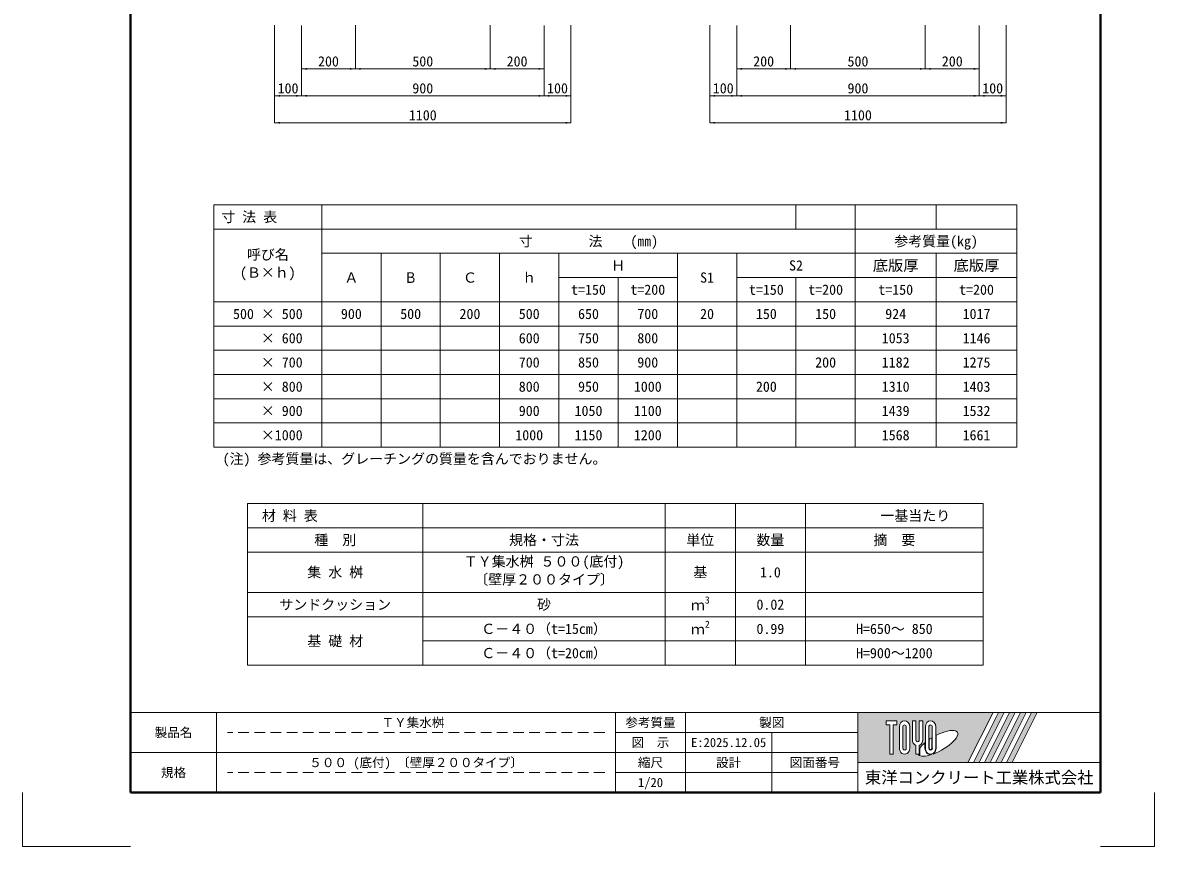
# Model space of a CAD drawing. Units: millimetres at full size. Extents: x 77366 to 106166, y -28085 to 6898.
# Drawn here: x 84066 to 88266, y -325 to 2733 of the extents above; entities that cross this region are included whole.
import ezdxf
from ezdxf.enums import TextEntityAlignment as Align

# ---------------------------------------------------------------- set-up
doc = ezdxf.new("R2010")
doc.units = ezdxf.units.MM
doc.header["$LTSCALE"] = 50
doc.linetypes.add('USER2', pattern=[1.2, 0.8, -0.4])
for name, color, linetype, lineweight in [('Defpoints_2', 8, 'Continuous', 0), ('図枠', 7, 'Continuous', 5), ('寸法・材料表', 7, 'Continuous', 13), ('寸法線', 7, 'Continuous', 13), ('補助線', 8, 'Continuous', 13)]:
    doc.layers.add(name, color=color, linetype=linetype, lineweight=lineweight)
doc.styles.add('ＭＳ ゴシック', font='')
doc.styles.add('ＭＳ Ｐゴシック', font='')
doc.styles.get('ＭＳ ゴシック').set_extended_font_data('MS Gothic')
doc.styles.get('ＭＳ Ｐゴシック').set_extended_font_data('MS PGothic')

# ---------------------------------------------------------------- blocks, each defined once
blk = doc.blocks.new('filled_arrow')
at = {"color": 0, "linetype": 'Continuous', "lineweight": -2}
blk.add_solid([(7.5, 1.25), (0, 0), (7.5, -1.25)], dxfattribs=at)

msp = doc.modelspace()

# ---------------------------------------------------------------- hatches: boundary and pattern name
at = {"layer": '図枠'}
h = msp.add_hatch(color=256, dxfattribs=at)
h.paths.add_polyline_path([(87165.8, 171.64), (87165.8, -13.98), (87574.17, -13.98), (87666.98, 171.64)])
edge = h.paths.add_edge_path(flags=16)
edge.add_ellipse((87462.3, 57.38), major_axis=(72.73, 40.71), ratio=0.3471473, start_angle=-144.31122, end_angle=72.1899, ccw=False)
edge.add_ellipse((87435.37, 39.8), major_axis=(0, 24.75), ratio=0.8463542, start_angle=-160.70346, end_angle=-90)
edge.add_line((87456.32, 39.8), (87456.32, 86.98))
edge = h.paths.add_edge_path(flags=16)
edge.add_ellipse((87435.37, 117.86), major_axis=(0, 22.85), ratio=0.8463541, start_angle=-90, end_angle=90, ccw=False)
edge.add_line((87454.7, 117.86), (87454.7, 39.8))
edge.add_ellipse((87435.37, 39.8), major_axis=(0, 22.85), ratio=0.8463541, start_angle=90, end_angle=-90, ccw=False)
edge.add_line((87416.03, 39.8), (87416.03, 117.86))
edge = h.paths.add_edge_path(flags=16)
edge.add_line((87441.81, 117.86), (87441.81, 39.8))
edge.add_ellipse((87435.37, 39.8), major_axis=(0, 7.62), ratio=0.8463541, start_angle=90, end_angle=-90, ccw=False)
edge.add_line((87428.92, 39.8), (87428.92, 117.86))
edge.add_ellipse((87435.37, 117.86), major_axis=(0, 7.62), ratio=0.8463541, start_angle=-90, end_angle=90, ccw=False)
edge = h.paths.add_edge_path(flags=16)
edge.add_line((87440.2, 77.96), (87440.2, 39.8))
edge.add_ellipse((87435.37, 39.8), major_axis=(0, 5.71), ratio=0.8463542, start_angle=90, end_angle=-90, ccw=False)
edge.add_line((87430.53, 39.8), (87430.53, 71.72))
edge.add_ellipse((87462.3, 57.38), major_axis=(72.73, 40.71), ratio=0.3471473, start_angle=107.79174, end_angle=126.47132, ccw=False)
edge = h.paths.add_edge_path(flags=16)
edge.add_line((87406.36, 140.71), (87406.36, 70.74))
edge.add_ellipse((87387.03, 70.74), major_axis=(0, 22.85), ratio=0.8463541, start_angle=-163.34117, end_angle=-90, ccw=False)
edge.add_line((87393.47, 49.2), (87393.47, 16.96))
edge.add_line((87393.47, 16.96), (87380.58, 16.96))
edge.add_line((87380.58, 16.96), (87380.58, 49.2))
edge.add_ellipse((87387.03, 70.74), major_axis=(0, 22.85), ratio=0.8463541, start_angle=90, end_angle=163.34117, ccw=False)
edge.add_line((87367.69, 70.74), (87367.69, 140.71))
edge.add_line((87367.69, 140.71), (87380.58, 140.71))
edge.add_line((87380.58, 140.71), (87380.58, 70.74))
edge.add_ellipse((87387.03, 70.74), major_axis=(0, 7.62), ratio=0.8463541, start_angle=90, end_angle=-90)
edge.add_line((87393.47, 70.74), (87393.47, 140.71))
edge.add_line((87393.47, 140.71), (87406.36, 140.71))
edge = h.paths.add_edge_path(flags=16)
edge.add_line((87414.42, 59.51), (87414.42, 39.8))
edge.add_ellipse((87435.37, 39.8), major_axis=(0, 24.75), ratio=0.8463542, start_angle=90, end_angle=-171.54427)
edge.add_ellipse((87462.3, 57.38), major_axis=(72.73, 40.71), ratio=0.3471473, start_angle=-178.64954, end_angle=-148.29244, ccw=False)
edge.add_line((87390.7, 15.05), (87395.09, 15.05))
edge.add_line((87395.09, 15.05), (87395.09, 39.19))
edge.add_ellipse((87462.3, 57.38), major_axis=(72.73, 40.71), ratio=0.3471473, start_angle=148.21912, end_angle=165.90812, ccw=False)
edge = h.paths.add_edge_path(flags=16)
edge.add_ellipse((87338.69, 117.86), major_axis=(0, 22.85), ratio=0.8463541, start_angle=-90, end_angle=90, ccw=False)
edge.add_line((87358.02, 117.86), (87358.02, 39.8))
edge.add_ellipse((87338.69, 39.8), major_axis=(0, 22.85), ratio=0.8463541, start_angle=90, end_angle=-90, ccw=False)
edge.add_line((87319.35, 39.8), (87319.35, 117.86))
edge = h.paths.add_edge_path(flags=16)
edge.add_line((87345.13, 117.86), (87345.13, 39.8))
edge.add_ellipse((87338.69, 39.8), major_axis=(0, 7.62), ratio=0.8463541, start_angle=90, end_angle=-90, ccw=False)
edge.add_line((87332.24, 39.8), (87332.24, 117.86))
edge.add_ellipse((87338.69, 117.86), major_axis=(0, 7.62), ratio=0.8463541, start_angle=-90, end_angle=90, ccw=False)
h.paths.add_polyline_path([(87309.68, 140.71), (87309.68, 125.48), (87296.79, 125.48), (87296.79, 16.96), (87283.9, 16.96), (87283.9, 125.48), (87271.01, 125.48), (87271.01, 140.71)], flags=16)
for points in [[(87594.59, -13.98), (87615.01, -13.98), (87707.82, 171.64), (87687.4, 171.64)], [(87748.66, 171.64), (87728.24, 171.64), (87635.43, -13.98), (87655.85, -13.98)], [(87789.5, 171.64), (87769.08, 171.64), (87676.27, -13.98), (87696.68, -13.98)], [(87830.33, 171.64), (87809.92, 171.64), (87717.1, -13.98), (87737.52, -13.98)]]:
    msp.add_hatch(color=256, dxfattribs=at).paths.add_polyline_path(points)

# ---------------------------------------------------------------- linework, layer by layer
at = {"layer": 'Defpoints_2'}
for p, q in [((84775.8, 2056.55), (87755.8, 2056.55)), ((84775.8, 2056.55), (84775.8, 1966.55)), ((85175.8, 2056.55), (85175.8, 1966.55)), ((86935.8, 2056.55), (86935.8, 1966.55)), ((87155.8, 2056.55), (87155.8, 1966.55)), ((87455.8, 2056.55), (87455.8, 1966.55)), ((87755.8, 2056.55), (87755.8, 1966.55)), ((87155.8, 1786.55), (87755.8, 1786.55)), ((85175.8, 1606.55), (85835.8, 1606.55)), ((86495.8, 1606.55), (87155.8, 1606.55)), ((85175.8, 1516.55), (85835.8, 1516.55)), ((86495.8, 1516.55), (86935.8, 1516.55)), ((85175.8, 1426.55), (85835.8, 1426.55)), ((86495.8, 1426.55), (86715.8, 1426.55)), ((86935.8, 1426.55), (87155.8, 1426.55)), ((85175.8, 1336.55), (85835.8, 1336.55)), ((86495.8, 1336.55), (87155.8, 1336.55)), ((85175.8, 1246.55), (85835.8, 1246.55)), ((86495.8, 1246.55), (87155.8, 1246.55)), ((84900.8, 947.31), (87630.8, 947.31)), ((84900.8, 947.31), (84900.8, 857.31)), ((85550.8, 947.31), (85550.8, 857.31)), ((86450.8, 947.31), (86450.8, 857.31)), ((86710.8, 947.31), (86710.8, 857.31)), ((86970.8, 947.31), (86970.8, 857.31)), ((87630.8, 947.31), (87630.8, 857.31)), ((86450.8, 437.31), (86970.8, 437.31))]:
    msp.add_line(p, q, dxfattribs=at)
at = {"layer": 'Defpoints_2', "color": 7, "lineweight": 13}
for p, q in [((84065.8, -125.36), (84065.8, -325.36)), ((88265.8, -125.36), (88265.8, -325.36)), ((84465.8, -325.36), (84065.8, -325.36)), ((88065.8, -325.36), (88265.8, -325.36))]:
    msp.add_line(p, q, dxfattribs=at)
at = {"layer": '図枠', "lineweight": 40}
for p, q in [((84465.8, 5414.64), (84465.8, -125.36)), ((88065.8, 5414.64), (88065.8, -125.36)), ((84465.8, -125.36), (88065.8, -125.36))]:
    msp.add_line(p, q, dxfattribs=at)
at = {"layer": '図枠', "lineweight": 13}
for p, q in [((88065.8, 171.64), (84465.8, 171.64)), ((84785.8, -125.36), (84785.8, 171.64)), ((86265.8, -125.36), (86265.8, 171.64)), ((86525.8, -125.36), (86525.8, 171.64)), ((87165.8, -125.36), (87165.8, 171.64)), ((87165.8, 97.39), (86265.8, 97.39)), ((86845.8, -125.36), (86845.8, 97.39)), ((87165.8, 23.14), (84465.8, 23.14)), ((87165.8, -51.11), (86265.8, -51.11))]:
    msp.add_line(p, q, dxfattribs=at)
at = {"layer": '図枠'}
for p, q in [((87165.8, 171.64), (87666.98, 171.64)), ((87666.98, 171.64), (87574.17, -13.98)), ((87687.4, 171.64), (87594.59, -13.98)), ((87707.82, 171.64), (87615.01, -13.98)), ((87728.24, 171.64), (87635.43, -13.98)), ((87748.66, 171.64), (87655.85, -13.98)), ((87769.08, 171.64), (87676.27, -13.98)), ((87687.4, 171.64), (87707.82, 171.64)), ((87789.5, 171.64), (87696.68, -13.98)), ((87809.92, 171.64), (87717.1, -13.98)), ((87728.24, 171.64), (87748.66, 171.64)), ((87830.33, 171.64), (87737.52, -13.98)), ((87769.08, 171.64), (87789.5, 171.64)), ((87809.92, 171.64), (87830.33, 171.64)), ((87271.01, 140.71), (87271.01, 125.48)), ((87271.01, 140.71), (87309.68, 140.71)), ((87309.68, 140.71), (87309.68, 125.48)), ((87367.69, 140.71), (87380.58, 140.71)), ((87367.69, 70.74), (87367.69, 140.71)), ((87380.58, 140.71), (87380.58, 70.74)), ((87393.47, 140.71), (87406.36, 140.71)), ((87393.47, 70.74), (87393.47, 140.71)), ((87406.36, 140.71), (87406.36, 70.74)), ((87283.9, 125.48), (87271.01, 125.48)), ((87283.9, 125.48), (87283.9, 16.96)), ((87296.79, 125.48), (87296.79, 16.96)), ((87309.68, 125.48), (87296.79, 125.48)), ((87319.35, 117.86), (87319.35, 39.8)), ((87332.24, 39.8), (87332.24, 117.86)), ((87345.13, 117.86), (87345.13, 39.8)), ((87358.02, 39.8), (87358.02, 117.86)), ((87416.03, 117.86), (87416.03, 39.8)), ((87428.92, 39.8), (87428.92, 117.86)), ((87441.81, 117.86), (87441.81, 39.8)), ((87454.7, 39.8), (87454.7, 117.86)), ((87456.32, 39.8), (87456.32, 86.98)), ((87380.58, 49.2), (87380.58, 16.96)), ((87393.47, 49.2), (87393.47, 16.96)), ((87414.42, 59.51), (87414.42, 39.8)), ((87430.53, 39.8), (87430.53, 71.72)), ((87440.2, 77.96), (87440.2, 39.8)), ((87296.79, 16.96), (87283.9, 16.96)), ((87393.47, 16.96), (87380.58, 16.96)), ((87390.7, 15.05), (87395.09, 15.05)), ((87395.09, 39.19), (87395.09, 15.05)), ((87165.8, -13.98), (87574.17, -13.98)), ((87594.59, -13.98), (87615.01, -13.98)), ((87635.43, -13.98), (87655.85, -13.98)), ((87676.27, -13.98), (87696.68, -13.98)), ((87717.1, -13.98), (87737.52, -13.98))]:
    msp.add_line(p, q, dxfattribs=at)
at = {"layer": '図枠', "linetype": 'USER2', "lineweight": 9}
for p, q in [((86225.8, 97.39), (84825.8, 97.39)), ((86225.8, -51.11), (84825.8, -51.11))]:
    msp.add_line(p, q, dxfattribs=at)
at = {"layer": '図枠'}
for centre, major_axis, ratio, start_param, end_param in [((87338.69, 117.86), (0, 22.85), 0.846354, 4.712389, 7.8539816), ((87435.37, 117.86), (0, 22.85), 0.846354, 4.712389, 7.8539816), ((87338.69, 117.86), (0, 7.62), 0.846354, 4.712389, 7.8539816), ((87435.37, 117.86), (0, 7.62), 0.846354, 4.712389, 7.8539816), ((87462.3, 57.38), (72.73, 40.71), 0.347147, 4.2621853, 7.7429163), ((87387.03, 70.74), (0, 22.85), 0.846354, 1.5707963, 2.8017557), ((87387.03, 70.74), (0, 7.62), 0.846354, 1.5707963, 4.712389), ((87387.03, 70.74), (0, 22.85), 0.846354, 3.4814296, 4.712389), ((87462.3, 57.38), (72.73, 40.71), 0.347147, 2.0815197, 2.5155126), ((87462.3, 57.38), (72.73, 40.71), 0.347147, 1.6817405, 1.8219833), ((87338.69, 39.8), (0, 22.85), 0.846354, 1.5707963, 4.712389), ((87338.69, 39.8), (0, 7.62), 0.846354, 1.5707963, 4.712389), ((87462.3, 57.38), (72.73, 40.71), 0.347147, 3.2093975, 4.2004451), ((87435.37, 39.8), (0, 24.75), 0.846354, 1.5707963, 3.3154679), ((87435.37, 39.8), (0, 22.85), 0.846354, 1.5707963, 4.712389), ((87435.37, 39.8), (0, 7.62), 0.846354, 1.5707963, 4.712389), ((87435.37, 39.8), (0, 5.71), 0.846354, 1.5707963, 4.712389), ((87435.37, 39.8), (0, 24.75), 0.846354, 3.5338438, 4.712389)]:
    msp.add_ellipse(centre, major_axis=major_axis, ratio=ratio, start_param=start_param, end_param=end_param, dxfattribs=at)
at = {"layer": '寸法・材料表'}
for p, q in [((84775.8, 1966.55), (87755.8, 1966.55)), ((84775.8, 1966.55), (84775.8, 1156.55)), ((85175.8, 1966.55), (85175.8, 1156.55)), ((87155.8, 1966.55), (87155.8, 1156.55)), ((87755.8, 1966.55), (87755.8, 1156.55)), ((85175.8, 1876.55), (87755.8, 1876.55)), ((85395.8, 1876.55), (85395.8, 1156.55)), ((85615.8, 1876.55), (85615.8, 1156.55)), ((85835.8, 1876.55), (85835.8, 1156.55)), ((86055.8, 1876.55), (86055.8, 1156.55)), ((86495.8, 1876.55), (86495.8, 1156.55)), ((86715.8, 1876.55), (86715.8, 1156.55)), ((87455.8, 1876.55), (87455.8, 1156.55)), ((86055.8, 1786.55), (86495.8, 1786.55)), ((86275.8, 1786.55), (86275.8, 1156.55)), ((86715.8, 1786.55), (87155.8, 1786.55)), ((86935.8, 1786.55), (86935.8, 1156.55)), ((84775.8, 1696.55), (87755.8, 1696.55)), ((84775.8, 1606.55), (85175.8, 1606.55)), ((85835.8, 1606.55), (86495.8, 1606.55)), ((87155.8, 1606.55), (87755.8, 1606.55)), ((84775.8, 1516.55), (85175.8, 1516.55)), ((85835.8, 1516.55), (86495.8, 1516.55)), ((86935.8, 1516.55), (87755.8, 1516.55)), ((84775.8, 1426.55), (85175.8, 1426.55)), ((85835.8, 1426.55), (86495.8, 1426.55)), ((86715.8, 1426.55), (86935.8, 1426.55)), ((87155.8, 1426.55), (87755.8, 1426.55)), ((84775.8, 1336.55), (85175.8, 1336.55)), ((85835.8, 1336.55), (86495.8, 1336.55)), ((87155.8, 1336.55), (87755.8, 1336.55)), ((84775.8, 1246.55), (85175.8, 1246.55)), ((85835.8, 1246.55), (86495.8, 1246.55)), ((87155.8, 1246.55), (87755.8, 1246.55)), ((84775.8, 1156.55), (87755.8, 1156.55)), ((84900.8, 857.31), (87630.8, 857.31)), ((84900.8, 857.31), (84900.8, 347.31)), ((85550.8, 857.31), (85550.8, 347.31)), ((86450.8, 857.31), (86450.8, 347.31)), ((86710.8, 857.31), (86710.8, 347.31)), ((86970.8, 857.31), (86970.8, 347.31)), ((87630.8, 857.31), (87630.8, 347.31)), ((84900.8, 767.31), (87630.8, 767.31)), ((84900.8, 617.31), (87630.8, 617.31)), ((84900.8, 527.31), (87630.8, 527.31)), ((85550.8, 437.31), (86450.8, 437.31)), ((86970.8, 437.31), (87630.8, 437.31)), ((84900.8, 347.31), (87630.8, 347.31))]:
    msp.add_line(p, q, dxfattribs=at)
at = {"layer": '寸法線'}
for p, q in [((85000.8, 2723.06), (85000.8, 2461.27)), ((85000.8, 2723.06), (85000.8, 2361.27)), ((85100.8, 2722.17), (85100.8, 2561.27)), ((85100.8, 2722.17), (85100.8, 2461.27)), ((85100.8, 2722.17), (85100.8, 2461.27)), ((85300.8, 2723.06), (85300.8, 2561.27)), ((85300.8, 2723.06), (85300.8, 2561.27)), ((85800.8, 2723.06), (85800.8, 2561.27)), ((85800.8, 2723.06), (85800.8, 2561.27)), ((86000.8, 2722.17), (86000.8, 2561.27)), ((86000.8, 2722.17), (86000.8, 2461.27)), ((86000.8, 2722.17), (86000.8, 2461.27)), ((86100.8, 2723.06), (86100.8, 2461.27)), ((86100.8, 2723.06), (86100.8, 2361.27)), ((86615.8, 2723.06), (86615.8, 2461.27)), ((86615.8, 2723.06), (86615.8, 2361.27)), ((86715.8, 2722.17), (86715.8, 2561.27)), ((86715.8, 2722.17), (86715.8, 2461.27)), ((86715.8, 2722.17), (86715.8, 2461.27)), ((86915.8, 2723.06), (86915.8, 2561.27)), ((86915.8, 2723.06), (86915.8, 2561.27)), ((87415.8, 2723.06), (87415.8, 2561.27)), ((87415.8, 2723.06), (87415.8, 2561.27)), ((87615.8, 2722.17), (87615.8, 2561.27)), ((87615.8, 2722.17), (87615.8, 2461.27)), ((87615.8, 2722.17), (87615.8, 2461.27)), ((87715.8, 2723.06), (87715.8, 2461.27)), ((87715.8, 2723.06), (87715.8, 2361.27)), ((85100.8, 2561.27), (85300.8, 2561.27)), ((85300.8, 2561.27), (85800.8, 2561.27)), ((85800.8, 2561.27), (86000.8, 2561.27)), ((86715.8, 2561.27), (86915.8, 2561.27)), ((86915.8, 2561.27), (87415.8, 2561.27)), ((87415.8, 2561.27), (87615.8, 2561.27)), ((85100.8, 2461.27), (85000.8, 2461.27)), ((85100.8, 2461.27), (86000.8, 2461.27)), ((86000.8, 2461.27), (86100.8, 2461.27)), ((86715.8, 2461.27), (86615.8, 2461.27)), ((86715.8, 2461.27), (87615.8, 2461.27)), ((87615.8, 2461.27), (87715.8, 2461.27)), ((85000.8, 2361.27), (86100.8, 2361.27)), ((86615.8, 2361.27), (87715.8, 2361.27))]:
    msp.add_line(p, q, dxfattribs=at)
at = {"layer": '補助線'}
msp.add_line((87165.8, -13.98), (88065.8, -13.98), dxfattribs=at)

# ---------------------------------------------------------------- block references
at = {"layer": '寸法線', "xscale": 2.67, "yscale": 2.67}
for p in [(85100.8, 2561.27), (85300.8, 2561.27), (85800.8, 2561.27), (86715.8, 2561.27), (86915.8, 2561.27), (87415.8, 2561.27), (85000.8, 2461.27), (85100.8, 2461.27), (86000.8, 2461.27), (86615.8, 2461.27), (86715.8, 2461.27), (87615.8, 2461.27), (85000.8, 2361.27), (86615.8, 2361.27)]:
    msp.add_blockref('filled_arrow', p, dxfattribs=at)
at = {"layer": '寸法線', "xscale": 2.67, "yscale": 2.67, "rotation": 180}
for p in [(85300.8, 2561.27), (85800.8, 2561.27), (86000.8, 2561.27), (86915.8, 2561.27), (87415.8, 2561.27), (87615.8, 2561.27), (85100.8, 2461.27), (86000.8, 2461.27), (86100.8, 2461.27), (86715.8, 2461.27), (87615.8, 2461.27), (87715.8, 2461.27), (86100.8, 2361.27), (87715.8, 2361.27)]:
    msp.add_blockref('filled_arrow', p, dxfattribs=at)

# ---------------------------------------------------------------- texts
at = {"layer": '図枠', "style": 'ＭＳ ゴシック'}
msp.add_text('(注) 参考質量は、グレーチングの質量を含んでおりません。 ', height=37.98, dxfattribs=at).set_placement((84808.04, 1083.28), align=Align.BOTTOM_LEFT)
for s, height, p in [('ＴＹ集水桝 ', 34.18, (85525.8, 134.52)), ('参考質量', 34.18, (86395.8, 134.52)), ('製図', 34.18, (86845.8, 134.52)), ('製品名', 34.18, (84625.8, 97.39)), ('図\u3000示', 34.18, (86395.8, 60.27)), ('E:2025.12.05', 34.18, (86685.8, 60.27)), ('５００ (底付) 〔壁厚２００タイプ〕', 34.18, (85525.8, -13.98)), ('縮尺', 34.18, (86395.8, -13.98)), ('設計', 34.18, (86685.8, -13.98)), ('図面番号', 34.18, (87005.8, -13.98)), ('規格', 34.18, (84625.8, -51.11)), ('東洋コンクリート工業株式会社', 44.43, (87615.8, -69.67)), ('1/20', 34.18, (86395.8, -88.23))]:
    msp.add_text(s, height=height, dxfattribs=at).set_placement(p, align=Align.MIDDLE_CENTER)
at = {"layer": '寸法・材料表', "style": 'ＭＳ ゴシック'}
for s, p in [(' 寸 法 表', (84777.3, 2011.55)), ('\u3000材 料 表', (84902, 902.31))]:
    msp.add_text(s, height=37.98, dxfattribs=at).set_placement(p, align=Align.MIDDLE_LEFT)
for s, p in [('寸        法    (㎜)', (86165.8, 1921.55)), ('参考質量(㎏)', (87455.8, 1921.55)), ('Ｈ', (86275.8, 1831.55)), ('S2', (86935.8, 1831.55)), ('Ｃ', (85725.8, 1786.55)), ('ｈ', (85945.8, 1786.55)), ('S1', (86605.8, 1786.55)), ('Ａ', (85285.8, 1786.55)), ('t=150', (86165.8, 1741.55)), ('t=200', (86385.8, 1741.55)), ('t=150', (86825.8, 1741.55)), ('t=200', (87045.8, 1741.55)), ('t=150', (87305.8, 1741.55)), ('t=200', (87605.8, 1741.55)), ('500 × 500', (84975.8, 1651.55)), ('900', (85285.8, 1651.55)), ('500', (85505.8, 1651.55)), ('200', (85725.8, 1651.55)), ('500', (85945.8, 1651.55)), ('650', (86165.8, 1651.55)), ('700', (86385.8, 1651.55)), ('20', (86605.8, 1651.55)), ('150', (86825.8, 1651.55)), ('150', (87045.8, 1651.55)), ('924', (87305.8, 1651.55)), ('1017', (87605.8, 1651.55)), ('    × 600', (84975.8, 1561.55)), ('600', (85945.8, 1561.55)), ('750', (86165.8, 1561.55)), ('800', (86385.8, 1561.55)), ('1053', (87305.8, 1561.55)), ('1146', (87605.8, 1561.55)), ('    × 700', (84975.8, 1471.55)), ('700', (85945.8, 1471.55)), ('850', (86165.8, 1471.55)), ('900', (86385.8, 1471.55)), ('200', (87045.8, 1471.55)), ('1182', (87305.8, 1471.55)), ('1275', (87605.8, 1471.55)), ('    × 800', (84975.8, 1381.55)), ('800', (85945.8, 1381.55)), ('950', (86165.8, 1381.55)), ('1000', (86385.8, 1381.55)), ('200', (86825.8, 1381.55)), ('1310', (87305.8, 1381.55)), ('1403', (87605.8, 1381.55)), ('    × 900', (84975.8, 1291.55)), ('900', (85945.8, 1291.55)), ('1050', (86165.8, 1291.55)), ('1100', (86385.8, 1291.55)), ('1439', (87305.8, 1291.55)), ('1532', (87605.8, 1291.55)), ('    ×1000', (84975.8, 1201.55)), ('1000', (85945.8, 1201.55)), ('1150', (86165.8, 1201.55)), ('1200', (86385.8, 1201.55)), ('1568', (87305.8, 1201.55)), ('1661', (87605.8, 1201.55)), ('\u3000\u3000\u3000一基当たり', (87300.8, 902.31)), ('種\u3000別', (85225.8, 812.31)), ('規格・寸法', (86000.8, 812.31)), ('単位', (86580.8, 812.31)), ('数量', (86840.8, 812.31)), ('摘\u3000要', (87300.8, 812.31)), ('集 水 桝', (85225.8, 692.31)), ('基', (86580.8, 692.31)), ('1.0', (86840.8, 692.31)), ('サンドクッション', (85225.8, 572.31)), ('砂', (86000.8, 572.31)), ('0.02', (86840.8, 572.31)), ('Ｃ－４０（t=15cm）', (86000.8, 482.31)), ('0.99', (86840.8, 482.31)), ('H=650～ 850', (87300.8, 482.31)), ('基 礎 材', (85225.8, 437.31)), ('Ｃ－４０（t=20cm）', (86000.8, 392.31)), ('H=900～1200', (87300.8, 392.31))]:
    msp.add_text(s, height=37.98, dxfattribs=at).set_placement(p, align=Align.MIDDLE_CENTER)
for s, p in [('呼び名', (84898.1, 1890.78)), ('(Ｂ×ｈ)', (84872.2, 1824.12)), ('ＴＹ集水桝 ５００(底付)', (85702.95, 751.55)), ('〔壁厚２００タイプ〕', (85741.8, 684.88))]:
    msp.add_text(s, height=37.98, dxfattribs=at).set_placement(p, align=Align.TOP_LEFT)
at = {"layer": '寸法・材料表', "style": 'ＭＳ Ｐゴシック'}
for s, width, p in [('底版厚', 1.05, (87305.8, 1831.55)), ('底版厚', 1.05, (87605.8, 1831.55)), ('Ｂ', 0.85, (85505.8, 1786.55))]:
    msp.add_text(s, height=39.59, dxfattribs=dict(at, width=width)).set_placement(p, align=Align.MIDDLE_CENTER)
at = {"layer": '寸法・材料表', "style": 'ＭＳ ゴシック'}
for s, height, p in [('3', 26.58, (86597.63, 568.18)), ('ｍ', 37.98, (86545.83, 540.18)), ('2', 26.58, (86597.63, 478.18)), ('ｍ', 37.98, (86545.83, 450.18))]:
    msp.add_text(s, height=height, dxfattribs=at).set_placement(p, align=Align.BOTTOM_LEFT)
at = {"layer": '寸法線', "style": 'ＭＳ ゴシック'}
for s, p in [('200', (85200.8, 2589.27)), ('500', (85550.8, 2589.27)), ('200', (85900.8, 2589.27)), ('200', (86815.8, 2589.27)), ('500', (87165.8, 2589.27)), ('200', (87515.8, 2589.27)), ('100', (85050.8, 2489.27)), ('900', (85550.8, 2489.27)), ('100', (86050.8, 2489.27)), ('100', (86665.8, 2489.27)), ('900', (87165.8, 2489.27)), ('100', (87665.8, 2489.27)), ('1100', (85550.8, 2389.27)), ('1100', (87165.8, 2389.27))]:
    msp.add_text(s, height=37.98, dxfattribs=at).set_placement(p, align=Align.MIDDLE_CENTER)

doc.saveas('drawing.dxf')
